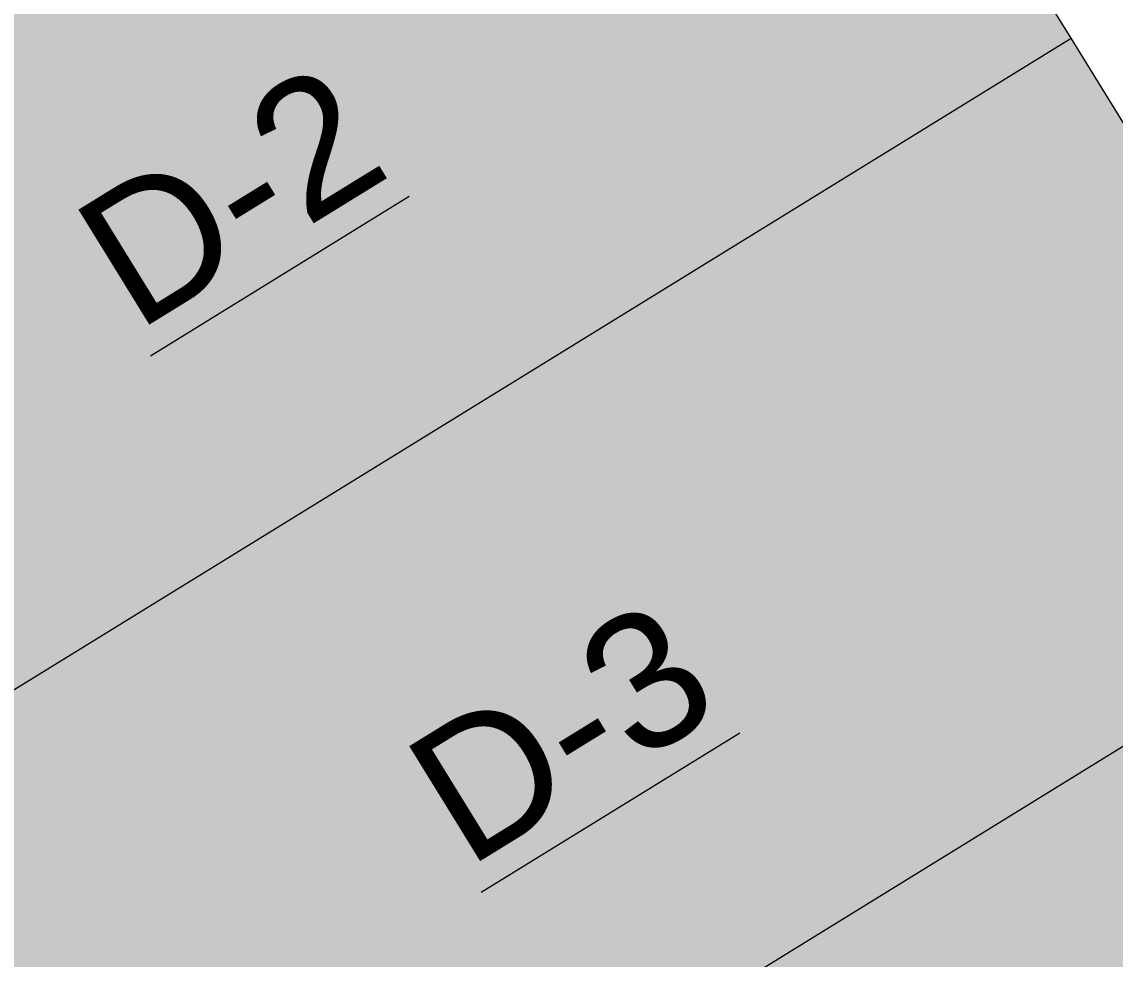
# Model space of a CAD drawing. Header units: metres. Extents: x -490 to 202, y -217 to 332.
# Drawn here: x -50.92 to -38.78, y -60.26 to -49.85 of the extents above; entities that cross this region are included whole.
import ezdxf

# ---------------------------------------------------------------- set-up
doc = ezdxf.new("R2010")
doc.units = ezdxf.units.M
for name, color, linetype, lineweight in [('A-DETL-GENF', 7, 'Continuous', 9), ('A-DETL-THIN', 7, 'Continuous', 9), ('C-PROP-IDEN', 7, 'Continuous', 9)]:
    doc.layers.add(name, color=color, linetype=linetype, lineweight=lineweight)
doc.styles.add('Arial_B', font='arial.ttf', dxfattribs={"height": 1.5})

msp = doc.modelspace()

# ---------------------------------------------------------------- hatches: boundary and pattern name
at = {"layer": 'A-DETL-GENF', "true_color": 0xfffdfb}
for points in [[(-54.594, -59.473), (-39.271, -50.029), (-42.944, -44.07), (-58.267, -53.514), (-55.553, -57.917)], [(-50.921, -65.432), (-35.598, -55.988), (-39.271, -50.029), (-54.594, -59.473), (-53.758, -60.83)], [(-47.248, -71.391), (-31.925, -61.947), (-35.598, -55.988), (-50.921, -65.432)]]:
    msp.add_hatch(color=7, dxfattribs=at).paths.add_polyline_path(points)

# ---------------------------------------------------------------- linework, layer by layer
at = {"layer": 'A-DETL-THIN', "color": 253, "true_color": 0xaaaaaa}
for p, q in [((-39.271, -50.029), (-42.944, -44.07)), ((-54.594, -59.473), (-39.271, -50.029)), ((-35.598, -55.988), (-39.271, -50.029)), ((-35.598, -55.988), (-50.921, -65.432))]:
    msp.add_line(p, q, dxfattribs=at)

# ---------------------------------------------------------------- texts
at = {"layer": 'C-PROP-IDEN', "char_height": 1.5, "width": 4.16877, "attachment_point": 1, "rotation": 31.65, "style": 'Arial_B'}
for s, insert in [('\\LD-2', (-50.439, -52.023)), ('\\LD-3', (-46.766, -57.982))]:
    msp.add_mtext(s, dxfattribs=dict(at, insert=insert))

doc.saveas('drawing.dxf')
